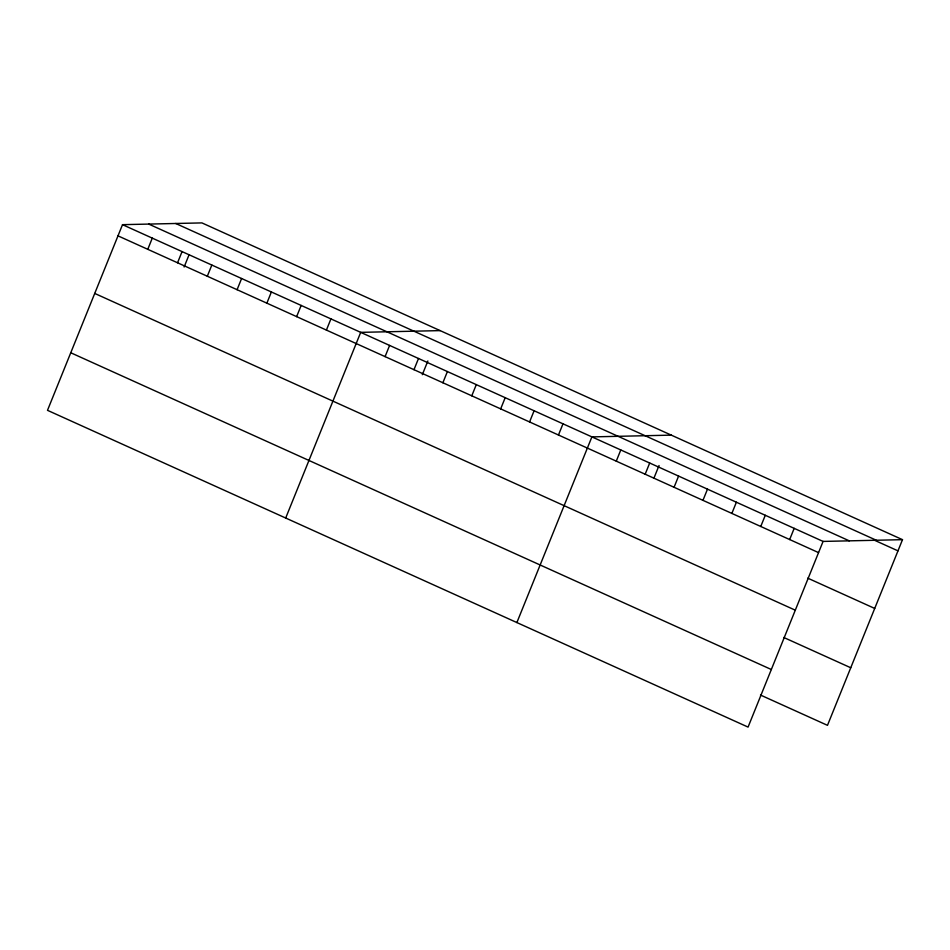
<?xml version="1.0" encoding="UTF-8"?>
<svg xmlns="http://www.w3.org/2000/svg" width="950" height="950" viewBox="0 0 950 950"><rect width="100%" height="100%" fill="white"/><g stroke="black" fill="none" stroke-linecap="round" stroke-linejoin="round"><path stroke-width="1.43" d="M902.5 539.671L201.934 222.906L122.514 224.663L47.5 410.329L748.066 727.094L823.08 541.417L902.5 539.671L827.486 725.337L760.487 695.044M147.773 249.316L152.285 238.129M177.543 262.782L182.067 251.584M184.122 267.009L189.109 254.671M207.314 276.236L211.838 265.05M237.084 289.702L241.609 278.504M266.867 303.169L271.391 291.971M296.637 316.623L301.162 305.437M326.408 330.089L330.933 318.891M285.689 518.035L360.703 332.358L440.123 330.612M385.082 356.618L389.607 345.42M413.986 369.681L418.499 358.494M422.311 374.704L427.856 360.988M442.878 382.755L447.402 371.557M471.782 395.817L476.306 384.619M500.674 408.88L505.198 397.694M529.577 421.942L534.102 410.756M558.469 435.017L562.994 423.819M516.883 622.559L591.898 436.893L671.318 435.136M616.277 461.142L620.789 449.956M645.169 474.216L649.693 463.018M654.051 477.862L659.039 465.524M674.072 487.279L678.585 476.093M702.964 500.341L707.489 489.155M731.868 513.416L736.381 502.218M760.76 526.478L765.284 515.292M789.664 539.541L794.188 528.354M175.726 223.487L876.292 540.241M874.332 540.17L897.976 550.857M148.722 224.081L849.288 540.847M122.514 224.663L823.08 541.417M117.99 235.849L818.556 552.615M807.726 578.146L874.712 608.439M94.727 293.431L795.293 610.185M783.75 637.474L850.749 667.755M70.763 352.759L771.329 669.512"/></g></svg>
